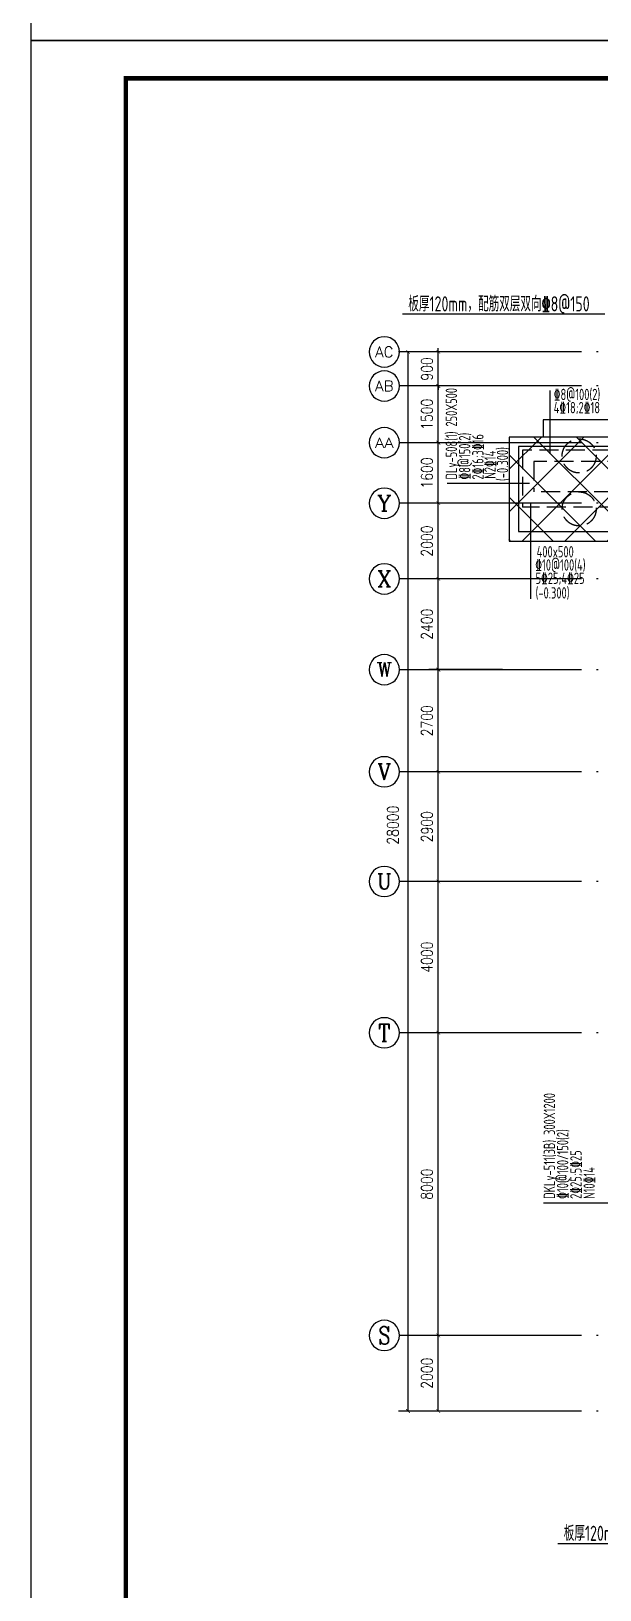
# Model space of a CAD drawing. Header units: millimetres. Extents: x 2998490 to 15040601, y 444546 to 7822218.
# Drawn here: x 14841995 to 14857018, y 7528905 to 7570109 of the extents above; entities that cross this region are included whole.
import ezdxf
from ezdxf.enums import TextEntityAlignment as Align

# ---------------------------------------------------------------- set-up
doc = ezdxf.new("R2010")
doc.units = ezdxf.units.MM
doc.header["$LTSCALE"] = 2000
doc.linetypes.add('DASH', pattern=[0.35, 0.25, -0.1])
doc.linetypes.add('DOTE', pattern=[2.42, 2, -0.2, 0.02, -0.2])
for name, color, linetype in [('3-AXIS', 3, 'Continuous'), ('3-AXIS_TEXT', 7, 'Continuous'), ('3-ban', 84, 'Continuous'), ('3-ban-hatch', 9, 'Continuous'), ('3-liang-rein-X', 54, 'Continuous'), ('3-liang-rein-Y', 130, 'Continuous'), ('3-liang-R截面-X', 50, 'Continuous'), ('3-liang-R截面-Y', 70, 'Continuous'), ('3-liang-s-1', 44, 'Continuous'), ('3-liang-xu', 120, 'DASH'), ('3-装饰线脚', 7, 'Continuous'), ('AXIS', 3, 'Continuous'), ('AXIS_TEXT', 7, 'Continuous'), ('图框', 7, 'Continuous')]:
    doc.layers.add(name, color=color, linetype=linetype)
doc.styles.add('_TCH_AXIS', font='COMPLEX', dxfattribs={"bigfont": 'GBCBIG'})
doc.styles.add('COMPLEX', font='COMPLEX')
doc.styles.add('DIM_FONT', font='SIMPLEX', dxfattribs={"width": 0.8, "bigfont": 'HZTXT'})
doc.styles.add('TSSD_Rein', font='Tssdeng.shx', dxfattribs={"width": 0.7, "bigfont": 'hztxt.shx'})
doc.dimstyles.new('DIMN100', dxfattribs={"dimtxt": 300, "dimasz": 100, "dimexe": 250, "dimexo": 300, "dimgap": 150, "dimtad": 1, "dimdec": 0, "dimzin": 0, "dimdsep": 46, "dimtxsty": 'DIM_FONT', "dimblk": 'ARCHTICK', "dimcen": 0.09, "dimclrt": 7, "dimazin": 2, "dimtfac": 1, "dimtdec": 0, "dimtix": 1, "dimtmove": 2, "dimatfit": 3, "dimldrblk": 'ARCHTICK', "dimfxl": 0, "dimtolj": 1, "dimtzin": 0, "dimarcsym": 0})

# ---------------------------------------------------------------- blocks, each defined once
blk = doc.blocks.new('TJAD_TK_A0')
at = {"layer": '图框'}
for p, q in [((2162, 399.3), (973, 399.3)), ((973, -441.7), (973, 399.3)), ((973, -441.7), (2162, -441.7))]:
    blk.add_line(p, q, dxfattribs=at)
at = {"layer": '图框', "const_width": 1.2}
blk.add_lwpolyline([(2152, -431.7), (2152, 389.3), (998, 389.3), (998, -431.7)], close=True, dxfattribs=at)
blk = doc.blocks.new('_ArchTick')
at = {"color": 0, "linetype": 'ByBlock', "const_width": 0.15}
blk.add_lwpolyline([(-0.5, -0.5), (0.5, 0.5)], dxfattribs=at)
blk = doc.blocks.new('*D662')
at = {"layer": 'AXIS', "color": 0, "lineweight": -2}
for p, q in [((14854449, 7535630), (14852501, 7535630)), ((14852751, 7533630), (14852751, 7535630)), ((14854449, 7533630), (14852501, 7533630))]:
    blk.add_line(p, q, dxfattribs=at)
at = {"layer": 'Defpoints', "color": 0}
for p in [(14852751, 7535630), (14854749, 7535630), (14854749, 7533630)]:
    blk.add_point(p, dxfattribs=at)
at = {"layer": 'AXIS', "color": 0, "lineweight": -2, "xscale": 100, "yscale": 100, "zscale": 100}
for p, rotation in [((14852751, 7535630), 90), ((14852751, 7533630), 270)]:
    blk.add_blockref('_ArchTick', p, dxfattribs=dict(at, rotation=rotation))
at = {"layer": 'AXIS', "color": 7, "insert": (14852451, 7534630), "char_height": 300, "attachment_point": 5, "rotation": 90, "style": 'DIM_FONT'}
blk.add_mtext('\\A1;2000', dxfattribs=at)
blk = doc.blocks.new('*D663')
at = {"layer": 'AXIS', "color": 0, "lineweight": -2}
for p, q in [((14854449, 7543630), (14852501, 7543630)), ((14852751, 7535630), (14852751, 7543630)), ((14854449, 7535630), (14852501, 7535630))]:
    blk.add_line(p, q, dxfattribs=at)
at = {"layer": 'Defpoints', "color": 0}
for p in [(14852751, 7543630), (14854749, 7543630), (14854749, 7535630)]:
    blk.add_point(p, dxfattribs=at)
at = {"layer": 'AXIS', "color": 0, "lineweight": -2, "xscale": 100, "yscale": 100, "zscale": 100}
for p, rotation in [((14852751, 7543630), 90), ((14852751, 7535630), 270)]:
    blk.add_blockref('_ArchTick', p, dxfattribs=dict(at, rotation=rotation))
at = {"layer": 'AXIS', "color": 7, "insert": (14852451, 7539630), "char_height": 300, "attachment_point": 5, "rotation": 90, "style": 'DIM_FONT'}
blk.add_mtext('\\A1;8000', dxfattribs=at)
blk = doc.blocks.new('*D664')
at = {"layer": 'AXIS', "color": 0, "lineweight": -2}
for p, q in [((14854449, 7547630), (14852501, 7547630)), ((14852751, 7543630), (14852751, 7547630)), ((14854449, 7543630), (14852501, 7543630))]:
    blk.add_line(p, q, dxfattribs=at)
at = {"layer": 'Defpoints', "color": 0}
for p in [(14852751, 7547630), (14854749, 7547630), (14854749, 7543630)]:
    blk.add_point(p, dxfattribs=at)
at = {"layer": 'AXIS', "color": 0, "lineweight": -2, "xscale": 100, "yscale": 100, "zscale": 100}
for p, rotation in [((14852751, 7547630), 90), ((14852751, 7543630), 270)]:
    blk.add_blockref('_ArchTick', p, dxfattribs=dict(at, rotation=rotation))
at = {"layer": 'AXIS', "color": 7, "insert": (14852451, 7545630), "char_height": 300, "attachment_point": 5, "rotation": 90, "style": 'DIM_FONT'}
blk.add_mtext('\\A1;4000', dxfattribs=at)
blk = doc.blocks.new('*D665')
at = {"layer": 'AXIS', "color": 0, "lineweight": -2}
for p, q in [((14854449, 7550529), (14852501, 7550529)), ((14852751, 7547630), (14852751, 7550529)), ((14854449, 7547630), (14852501, 7547630))]:
    blk.add_line(p, q, dxfattribs=at)
at = {"layer": 'Defpoints', "color": 0}
for p in [(14852751, 7550529), (14854749, 7550529), (14854749, 7547630)]:
    blk.add_point(p, dxfattribs=at)
at = {"layer": 'AXIS', "color": 0, "lineweight": -2, "xscale": 100, "yscale": 100, "zscale": 100}
for p, rotation in [((14852751, 7550529), 90), ((14852751, 7547630), 270)]:
    blk.add_blockref('_ArchTick', p, dxfattribs=dict(at, rotation=rotation))
at = {"layer": 'AXIS', "color": 7, "insert": (14852451, 7549079), "char_height": 300, "attachment_point": 5, "rotation": 90, "style": 'DIM_FONT'}
blk.add_mtext('\\A1;2900', dxfattribs=at)
blk = doc.blocks.new('*D666')
at = {"layer": 'AXIS', "color": 0, "lineweight": -2}
for p, q in [((14854449, 7553230), (14852501, 7553230)), ((14852751, 7550529), (14852751, 7553230)), ((14854449, 7550529), (14852501, 7550529))]:
    blk.add_line(p, q, dxfattribs=at)
at = {"layer": 'Defpoints', "color": 0}
for p in [(14852751, 7553230), (14854749, 7553230), (14854749, 7550529)]:
    blk.add_point(p, dxfattribs=at)
at = {"layer": 'AXIS', "color": 0, "lineweight": -2, "xscale": 100, "yscale": 100, "zscale": 100}
for p, rotation in [((14852751, 7553230), 90), ((14852751, 7550529), 270)]:
    blk.add_blockref('_ArchTick', p, dxfattribs=dict(at, rotation=rotation))
at = {"layer": 'AXIS', "color": 7, "insert": (14852451, 7551879), "char_height": 300, "attachment_point": 5, "rotation": 90, "style": 'DIM_FONT'}
blk.add_mtext('\\A1;2700', dxfattribs=at)
blk = doc.blocks.new('*D667')
at = {"layer": 'AXIS', "color": 0, "lineweight": -2}
for p, q in [((14854449, 7555630), (14852501, 7555630)), ((14852751, 7553230), (14852751, 7555630)), ((14854449, 7553230), (14852501, 7553230))]:
    blk.add_line(p, q, dxfattribs=at)
at = {"layer": 'Defpoints', "color": 0}
for p in [(14852751, 7555630), (14854749, 7555630), (14854749, 7553230)]:
    blk.add_point(p, dxfattribs=at)
at = {"layer": 'AXIS', "color": 0, "lineweight": -2, "xscale": 100, "yscale": 100, "zscale": 100}
for p, rotation in [((14852751, 7555630), 90), ((14852751, 7553230), 270)]:
    blk.add_blockref('_ArchTick', p, dxfattribs=dict(at, rotation=rotation))
at = {"layer": 'AXIS', "color": 7, "insert": (14852451, 7554430), "char_height": 300, "attachment_point": 5, "rotation": 90, "style": 'DIM_FONT'}
blk.add_mtext('\\A1;2400', dxfattribs=at)
blk = doc.blocks.new('*D668')
at = {"layer": 'AXIS', "color": 0, "lineweight": -2}
for p, q in [((14854449, 7557630), (14852501, 7557630)), ((14852751, 7555630), (14852751, 7557630)), ((14854449, 7555630), (14852501, 7555630))]:
    blk.add_line(p, q, dxfattribs=at)
at = {"layer": 'Defpoints', "color": 0}
for p in [(14852751, 7557630), (14854749, 7557630), (14854749, 7555630)]:
    blk.add_point(p, dxfattribs=at)
at = {"layer": 'AXIS', "color": 0, "lineweight": -2, "xscale": 100, "yscale": 100, "zscale": 100}
for p, rotation in [((14852751, 7557630), 90), ((14852751, 7555630), 270)]:
    blk.add_blockref('_ArchTick', p, dxfattribs=dict(at, rotation=rotation))
at = {"layer": 'AXIS', "color": 7, "insert": (14852451, 7556630), "char_height": 300, "attachment_point": 5, "rotation": 90, "style": 'DIM_FONT'}
blk.add_mtext('\\A1;2000', dxfattribs=at)
blk = doc.blocks.new('*D669')
at = {"layer": 'AXIS', "color": 0, "lineweight": -2}
for p, q in [((14854449, 7559230), (14852501, 7559230)), ((14852751, 7557630), (14852751, 7559230)), ((14854449, 7557630), (14852501, 7557630))]:
    blk.add_line(p, q, dxfattribs=at)
at = {"layer": 'Defpoints', "color": 0}
for p in [(14852751, 7559230), (14854749, 7559230), (14854749, 7557630)]:
    blk.add_point(p, dxfattribs=at)
at = {"layer": 'AXIS', "color": 0, "lineweight": -2, "xscale": 100, "yscale": 100, "zscale": 100}
for p, rotation in [((14852751, 7559230), 90), ((14852751, 7557630), 270)]:
    blk.add_blockref('_ArchTick', p, dxfattribs=dict(at, rotation=rotation))
at = {"layer": 'AXIS', "color": 7, "insert": (14852451, 7558430), "char_height": 300, "attachment_point": 5, "rotation": 90, "style": 'DIM_FONT'}
blk.add_mtext('\\A1;1600', dxfattribs=at)
blk = doc.blocks.new('*D670')
at = {"layer": 'AXIS', "color": 0, "lineweight": -2}
for p, q in [((14854449, 7560730), (14852501, 7560730)), ((14852751, 7559230), (14852751, 7560730)), ((14854449, 7559230), (14852501, 7559230))]:
    blk.add_line(p, q, dxfattribs=at)
at = {"layer": 'Defpoints', "color": 0}
for p in [(14852751, 7560730), (14854749, 7560730), (14854749, 7559230)]:
    blk.add_point(p, dxfattribs=at)
at = {"layer": 'AXIS', "color": 0, "lineweight": -2, "xscale": 100, "yscale": 100, "zscale": 100}
for p, rotation in [((14852751, 7560730), 90), ((14852751, 7559230), 270)]:
    blk.add_blockref('_ArchTick', p, dxfattribs=dict(at, rotation=rotation))
at = {"layer": 'AXIS', "color": 7, "insert": (14852451, 7559980), "char_height": 300, "attachment_point": 5, "rotation": 90, "style": 'DIM_FONT'}
blk.add_mtext('\\A1;1500', dxfattribs=at)
blk = doc.blocks.new('*D671')
at = {"layer": 'AXIS', "color": 0, "lineweight": -2}
for p, q in [((14854449, 7561630), (14852501, 7561630)), ((14852751, 7561630), (14852751, 7561730)), ((14852751, 7560730), (14852751, 7561630)), ((14854449, 7560730), (14852501, 7560730)), ((14852751, 7560730), (14852751, 7560630))]:
    blk.add_line(p, q, dxfattribs=at)
at = {"layer": 'Defpoints', "color": 0}
for p in [(14852751, 7561630), (14854749, 7561630), (14854749, 7560730)]:
    blk.add_point(p, dxfattribs=at)
at = {"layer": 'AXIS', "color": 0, "lineweight": -2, "xscale": 100, "yscale": 100, "zscale": 100}
for p, rotation in [((14852751, 7561630), 270), ((14852751, 7560730), 90)]:
    blk.add_blockref('_ArchTick', p, dxfattribs=dict(at, rotation=rotation))
at = {"layer": 'AXIS', "color": 7, "insert": (14852451, 7561180), "char_height": 300, "attachment_point": 5, "rotation": 90, "style": 'DIM_FONT'}
blk.add_mtext('\\A1;900', dxfattribs=at)
blk = doc.blocks.new('*D672')
at = {"layer": 'AXIS', "color": 0, "lineweight": -2}
for p, q in [((14855249, 7561630), (14851701, 7561630)), ((14851951, 7533630), (14851951, 7561630)), ((14855249, 7533630), (14851701, 7533630))]:
    blk.add_line(p, q, dxfattribs=at)
at = {"layer": 'Defpoints', "color": 0}
for p in [(14851951, 7561630), (14855549, 7561630), (14855549, 7533630)]:
    blk.add_point(p, dxfattribs=at)
at = {"layer": 'AXIS', "color": 0, "lineweight": -2, "xscale": 100, "yscale": 100, "zscale": 100}
for p, rotation in [((14851951, 7561630), 90), ((14851951, 7533630), 270)]:
    blk.add_blockref('_ArchTick', p, dxfattribs=dict(at, rotation=rotation))
at = {"layer": 'AXIS', "color": 7, "insert": (14851552, 7549119), "char_height": 300, "attachment_point": 5, "rotation": 90, "style": 'DIM_FONT'}
blk.add_mtext('\\A1;28000', dxfattribs=at)
blk = doc.blocks.new('_AXISO')
blk.add_circle((0, 0), 0.5)
at = {"layer": '3-AXIS_TEXT', "style": 'COMPLEX', "width": 1.041667}
blk.add_attdef('A', text='', height=0.56, dxfattribs=at).set_placement((-0.25, -0.28), (0.25, -0.28), align=Align.FIT)

msp = doc.modelspace()

# ---------------------------------------------------------------- hatches: boundary and pattern name
at = {"layer": '3-ban-hatch'}
h = msp.add_hatch(dxfattribs=at)
h.set_pattern_fill('ANSI37', color=8, scale=250, style=0)
h.set_pattern_definition([(225, (29072242.5, 15094838.24), (561.266008, -561.266008), []), (315, (29072242.5, 15094838.24), (561.266008, 561.266008), [])])
h.paths.add_polyline_path([(14857422.2, 7557929.5), (14857422.2, 7556629.5), (14854622.2, 7556629.5), (14854622.2, 7559379.7), (14922072.2, 7559379.7), (14922072.2, 7555929.5), (14920272.2, 7555929.6), (14920272.2, 7557929.5)])

# ---------------------------------------------------------------- linework, layer by layer
at = {"layer": '3-AXIS', "color": 15, "linetype": 'DOTE'}
for p, q in [((14933972.2, 7561629.5), (14854749, 7561629.5)), ((14933972.2, 7560729.5), (14854749, 7560729.5)), ((14933972.2, 7559229.5), (14854749, 7559229.5)), ((14933972.2, 7557629.5), (14854749, 7557629.5)), ((14933972.2, 7555629.5), (14854749, 7555629.5)), ((14933972.2, 7553229.5), (14854749, 7553229.5)), ((14933972.2, 7550529.5), (14854749, 7550529.5)), ((14933972.2, 7547629.5), (14854749, 7547629.5)), ((14933972.2, 7543629.5), (14854749, 7543629.5)), ((14933972.2, 7535629.5), (14854749, 7535629.5)), ((14933972.2, 7533629.5), (14854749, 7533629.5))]:
    msp.add_line(p, q, dxfattribs=at)
at = {"layer": '3-ban'}
for p, q in [((14857150.1, 7562623.5), (14851805, 7562623.5)), ((14861257.8, 7530123.1), (14855912.6, 7530123.1))]:
    msp.add_line(p, q, dxfattribs=at)
at = {"layer": '3-liang-R截面-X'}
for p, q in [((14855701.9, 7560609.2), (14855701.9, 7558936.1)), ((14855199.3, 7555104.7), (14855199.3, 7557643.1))]:
    msp.add_line(p, q, dxfattribs=at)
at = {"layer": '3-liang-R截面-Y'}
for p, q in [((14852987.4, 7558161.3), (14855163.1, 7558161.3)), ((14855526.5, 7539135.6), (14857426.5, 7539135.6))]:
    msp.add_line(p, q, dxfattribs=at)
at = {"layer": '3-liang-s-1'}
for points in [[(14858522.6, 7559379.7), (14858522.6, 7559829.9), (14855521.9, 7559829.9), (14855521.9, 7559379.7)], [(14923271, 7556479.5), (14922072.2, 7556479.5), (14922072.2, 7559379.7), (14854622.2, 7559379.7), (14854622.2, 7556629.5), (14857422.2, 7556629.5)], [(14921822.2, 7555929.6), (14921822.2, 7555929.6), (14921822.2, 7559129.7), (14854872.2, 7559129.7), (14854872.2, 7556879.5), (14857422.2, 7556879.5)]]:
    msp.add_lwpolyline(points, dxfattribs=at)
at = {"layer": '3-liang-xu'}
for p, q in [((14921722.2, 7559029.7), (14854972.2, 7559029.7)), ((14854972.2, 7559029.7), (14854972.2, 7557529.6)), ((14921422.2, 7558729.7), (14855272.2, 7558729.7)), ((14855272.2, 7558729.7), (14855272.2, 7557929.6)), ((14863672.2, 7557929.6), (14855272.2, 7557929.6)), ((14860322.2, 7557529.6), (14854972.2, 7557529.6))]:
    msp.add_line(p, q, dxfattribs=at)
at = {"layer": '3-装饰线脚', "linetype": 'DASH'}
for centre in [(14856472.2, 7558879.5), (14856472.2, 7557479.5)]:
    msp.add_circle(centre, 450, dxfattribs=at)
at = {"layer": 'AXIS'}
for p, q in [((14854749, 7561629.5), (14851724.5, 7561629.5)), ((14854749, 7560729.5), (14851724.5, 7560729.5)), ((14854749, 7559229.5), (14851724.5, 7559229.5)), ((14854749, 7557629.5), (14851724.5, 7557629.5)), ((14854749, 7555629.5), (14851724.5, 7555629.5)), ((14854749, 7553229.5), (14851724.5, 7553229.5)), ((14854749, 7550529.2), (14851724.5, 7550529.2)), ((14854749, 7547629.5), (14851724.5, 7547629.5)), ((14854749, 7543629.5), (14851724.5, 7543629.5)), ((14854749, 7535629.5), (14851724.5, 7535629.5))]:
    msp.add_line(p, q, dxfattribs=at)

# ---------------------------------------------------------------- block references
ref = msp.add_blockref('_AXISO', (14851324.5, 7561629.5), dxfattribs=dict(at, xscale=-800, yscale=800, zscale=800))
ref.add_attrib('A', 'AC', dxfattribs={"layer": 'AXIS_TEXT', "height": 282.17, "style": '_TCH_AXIS'}).set_placement((14851082.6, 7561488.5), (14851566.3, 7561488.5), align=Align.FIT)
ref = msp.add_blockref('_AXISO', (14851324.5, 7560729.5), dxfattribs=dict(at, xscale=-800, yscale=800, zscale=800))
ref.add_attrib('A', 'AB', dxfattribs={"layer": 'AXIS_TEXT', "height": 270.86, "style": '_TCH_AXIS'}).set_placement((14851079.4, 7560594.1), (14851569.5, 7560594.1), align=Align.FIT)
ref = msp.add_blockref('_AXISO', (14851324.5, 7559229.5), dxfattribs=dict(at, xscale=-800, yscale=800, zscale=800))
ref.add_attrib('A', 'AA', dxfattribs={"layer": 'AXIS_TEXT', "height": 265.5, "style": '_TCH_AXIS'}).set_placement((14851078, 7559096.8), (14851571, 7559096.8), align=Align.FIT)
ref = msp.add_blockref('_AXISO', (14851324.5, 7557629.5), dxfattribs=dict(at, xscale=-800, yscale=800, zscale=800))
ref.add_attrib('A', 'Y', dxfattribs={"layer": 'AXIS_TEXT', "height": 415.3, "style": '_TCH_AXIS'}).set_placement((14851136.6, 7557421.9), (14851512.3, 7557421.9), align=Align.FIT)
ref = msp.add_blockref('_AXISO', (14851324.5, 7555629.5), dxfattribs=dict(at, xscale=-800, yscale=800, zscale=800))
ref.add_attrib('A', 'X', dxfattribs={"layer": 'AXIS_TEXT', "height": 425.2, "style": '_TCH_AXIS'}).set_placement((14851142.3, 7555417), (14851506.7, 7555417), align=Align.FIT)
ref = msp.add_blockref('_AXISO', (14851324.5, 7553229.5), dxfattribs=dict(at, xscale=-800, yscale=800, zscale=800))
ref.add_attrib('A', 'W', dxfattribs={"layer": 'AXIS_TEXT', "height": 386.7, "style": '_TCH_AXIS'}).set_placement((14851121.9, 7553036.2), (14851527, 7553036.2), align=Align.FIT)
ref = msp.add_blockref('_AXISO', (14851324.5, 7550529.2), dxfattribs=dict(at, xscale=-800, yscale=800, zscale=800))
ref.add_attrib('A', 'V', dxfattribs={"layer": 'AXIS_TEXT', "height": 425.2, "style": '_TCH_AXIS'}).set_placement((14851142.3, 7550316.6), (14851506.7, 7550316.6), align=Align.FIT)
ref = msp.add_blockref('_AXISO', (14851324.5, 7547629.5), dxfattribs=dict(at, xscale=-800, yscale=800, zscale=800))
ref.add_attrib('A', 'U', dxfattribs={"layer": 'AXIS_TEXT', "height": 405.5, "style": '_TCH_AXIS'}).set_placement((14851131.4, 7547426.8), (14851517.6, 7547426.8), align=Align.FIT)
ref = msp.add_blockref('_AXISO', (14851324.5, 7543629.5), dxfattribs=dict(at, xscale=-800, yscale=800, zscale=800))
ref.add_attrib('A', 'T', dxfattribs={"layer": 'AXIS_TEXT', "height": 455.7, "style": '_TCH_AXIS'}).set_placement((14851161.7, 7543401.7), (14851487.2, 7543401.7), align=Align.FIT)
ref = msp.add_blockref('_AXISO', (14851324.5, 7535629.5), dxfattribs=dict(at, xscale=-800, yscale=800, zscale=800))
ref.add_attrib('A', 'S', dxfattribs={"layer": 'AXIS_TEXT', "height": 465.9, "style": '_TCH_AXIS'}).set_placement((14851169.2, 7535396.6), (14851479.8, 7535396.6), align=Align.FIT)
at = {"layer": '图框', "xscale": 100, "yscale": 100, "zscale": 100}
for p in [(14744694.6, 7614033.9), (14744694.6, 7529933.9)]:
    msp.add_blockref('TJAD_TK_A0', p, dxfattribs=at)

# ---------------------------------------------------------------- texts
at = {"layer": '3-ban', "style": 'TSSD_Rein', "width": 0.7}
for p in [(14851958.5, 7562700.1, -5065), (14856066.2, 7530199.6, -5065)]:
    msp.add_text('板厚120mm，配筋双层双向%%1328@150', height=400, rotation=0.00581, dxfattribs=at).set_placement(p)
at = {"layer": '3-liang-rein-X', "style": 'TSSD_Rein', "width": 0.7}
for s, p in [('%%1328@100(2)', (14855800, 7560355.6)), ('4%%13218;2%%13218', (14855799.2, 7560006.6)), ('%%13210@100(4)', (14855312.1, 7555846.9)), ('5%%13225;4%%13225', (14855319.3, 7555496.9)), ('(-0.300)', (14855320.5, 7555109.1))]:
    msp.add_text(s, height=300, dxfattribs=at).set_placement(p)
at = {"layer": '3-liang-rein-Y', "style": 'TSSD_Rein', "width": 0.7}
for s, p in [('%%1328@150(2)', (14853596.4, 7558254.7)), ('2%%13216;3%%13216', (14853946.4, 7558254.7)), ('N2%%13214', (14854267.8, 7558277.6)), ('(-0.300)', (14854597.2, 7558216.7)), ('%%13210@100/150(2)', (14856186.2, 7539239.8)), ('2%%13225;5%%13225', (14856536.2, 7539239.8)), ('N10%%13214', (14856886.2, 7539239.8))]:
    msp.add_text(s, height=300, rotation=90, dxfattribs=at).set_placement(p)
at = {"layer": '3-liang-R截面-X', "style": 'TSSD_Rein', "width": 0.7}
msp.add_text('400x500', height=300, dxfattribs=at).set_placement((14855348.4, 7556196.9))
at = {"layer": '3-liang-R截面-Y', "style": 'TSSD_Rein', "width": 0.7}
for s, p in [('DLy-508(1) 250X500', (14853246.5, 7558254.7)), ('DKLy-511(3B) 300X1200', (14855836.2, 7539239.8))]:
    msp.add_text(s, height=300, rotation=90, dxfattribs=at).set_placement(p)

# ---------------------------------------------------------------- dimensions: what is measured, and where the dimension line sits
at = {"layer": 'AXIS'}
dim = msp.add_linear_dim(base=(14851951.5, 7561629.5), p1=(14855549, 7533629.5), p2=(14855549, 7561629.5), angle=90, dimstyle='DIMN100', dxfattribs=at)
dim.commit()
dim.dimension.update_dxf_attribs({"geometry": '*D672', "text_midpoint": (14851551.5, 7549118.9), "dimtype": 161})
for p1, p2, picture, middle in [((14854749, 7560729.5), (14854749, 7561629.5), '*D671', (14852451.5, 7561179.5)), ((14854749, 7559229.5), (14854749, 7560729.5), '*D670', (14852451.5, 7559979.5)), ((14854749, 7557629.5), (14854749, 7559229.5), '*D669', (14852451.5, 7558429.5)), ((14854749, 7555629.5), (14854749, 7557629.5), '*D668', (14852451.5, 7556629.5)), ((14854749, 7553229.5), (14854749, 7555629.5), '*D667', (14852451.5, 7554429.5)), ((14854749, 7550529.2), (14854749, 7553229.5), '*D666', (14852451.5, 7551879.4)), ((14854749, 7547629.5), (14854749, 7550529.2), '*D665', (14852451.5, 7549079.4)), ((14854749, 7543629.5), (14854749, 7547629.5), '*D664', (14852451.5, 7545629.5)), ((14854749, 7535629.5), (14854749, 7543629.5), '*D663', (14852451.5, 7539629.5)), ((14854749, 7533629.5), (14854749, 7535629.5), '*D662', (14852451.5, 7534629.5))]:
    dim = msp.add_aligned_dim(p1=p1, p2=p2, distance=1997.5, dimstyle='DIMN100', dxfattribs=at)
    dim.commit()
    dim.dimension.update_dxf_attribs({"geometry": picture, "text_midpoint": middle})

doc.saveas('drawing.dxf')
